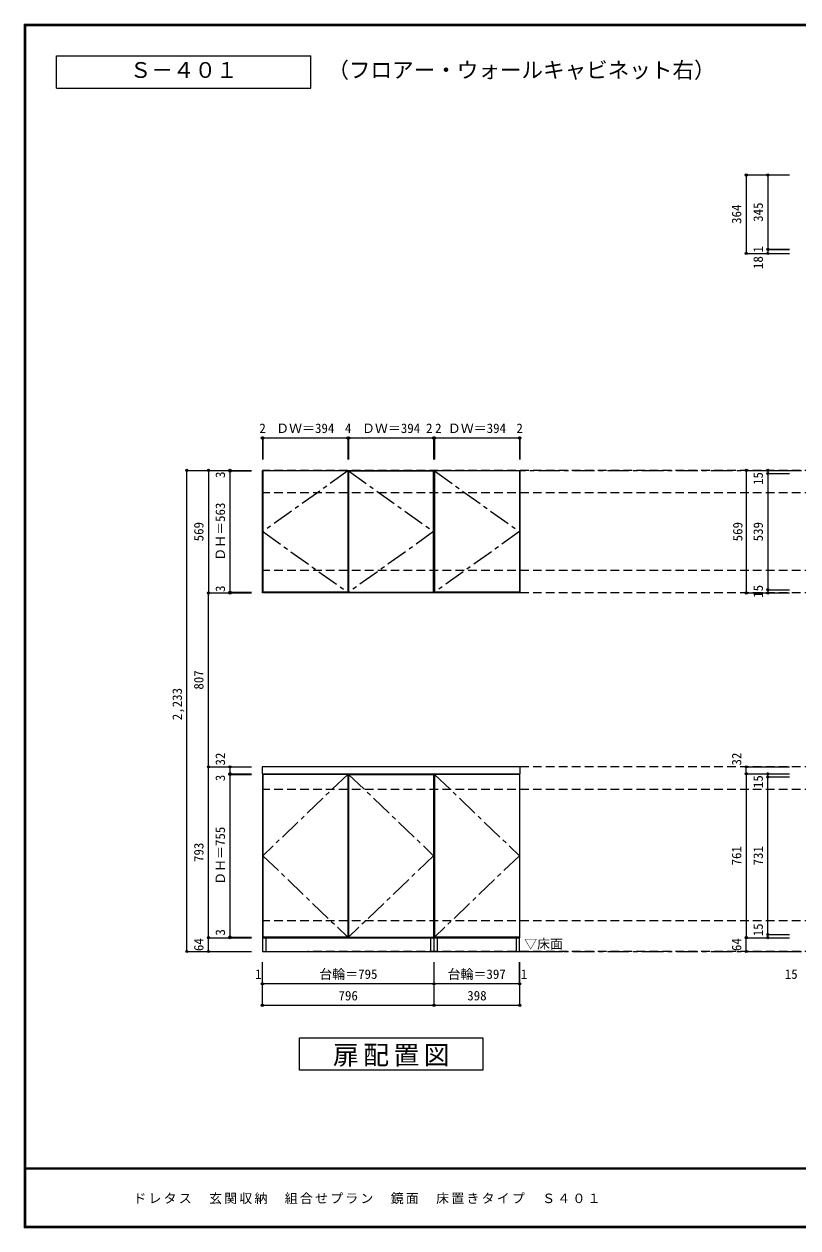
# Model space of a CAD drawing. Units: millimetres at full size, sheet at 1:20. Extents: x -3893 to 3907, y -2871 to 2783.
# Drawn here: x -3893 to -305, y -2803 to 2783 of the extents above; entities that cross this region are included whole.
import ezdxf
from ezdxf.enums import TextEntityAlignment as Align

# ---------------------------------------------------------------- set-up
doc = ezdxf.new("R2010")
doc.units = ezdxf.units.MM
doc.header["$LTSCALE"] = 20
doc.header["$PDMODE"] = 32
doc.header["$PDSIZE"] = 10
doc.linetypes.add('CHAIN1', pattern=[8, 5, -1, 1, -1])
doc.linetypes.add('DASHED2', pattern=[3, 2, -1])
for name, color, linetype in [('0-1_本体', 2, 'Continuous'), ('0-2_扉', 3, 'Continuous'), ('0-3_扉仕上', 7, 'CHAIN1'), ('0-4_棚', 3, 'Continuous'), ('0-9_', 7, 'Continuous'), ('0-A_文字', 7, 'Continuous'), ('0-B_寸法', 7, 'Continuous'), ('F-1_枠', 6, 'Continuous'), ('F-A_文字', 7, 'Continuous')]:
    doc.layers.add(name, color=color, linetype=linetype)
doc.styles.add('ＭＳ ゴシック', font='')
doc.styles.get('ＭＳ ゴシック').set_extended_font_data('MS Gothic')

msp = doc.modelspace()

# ---------------------------------------------------------------- linework, layer by layer
at = {"layer": '0-1_本体', "color": 7}
for p, q in [((-1992.51, 712.33), (-1594.51, 712.33)), ((-1594.51, 712.33), (-1594.51, 143.33)), ((-1594.51, 143.33), (-1992.51, 143.33)), ((-2788.51, -695.67), (-2788.51, -1456.67)), ((-1992.51, -1456.67), (-1992.51, -695.67)), ((-1594.51, -1456.67), (-1594.51, -695.67)), ((-2788.51, -1456.67), (-1992.51, -1456.67)), ((-1992.51, -1456.67), (-1594.51, -1456.67))]:
    msp.add_line(p, q, dxfattribs=at)
msp.add_lwpolyline([(-2788.51, 712.33), (-1992.51, 712.33), (-1992.51, 143.33), (-2788.51, 143.33)], close=True, dxfattribs=at)
at = {"layer": '0-2_扉'}
for p, q in [((-2392.51, 709.33), (-2786.51, 709.33)), ((-2786.51, 709.33), (-2786.51, 146.33)), ((-2392.51, 709.33), (-2392.51, 146.33)), ((-2388.51, 709.33), (-2388.51, 146.33)), ((-2388.51, 709.33), (-1994.51, 709.33)), ((-1994.51, 146.33), (-1994.51, 709.33)), ((-1596.51, 709.33), (-1990.51, 709.33)), ((-1990.51, 709.33), (-1990.51, 146.33)), ((-1596.51, 709.33), (-1596.51, 146.33)), ((-2392.51, 146.33), (-2786.51, 146.33)), ((-2388.51, 146.33), (-1994.51, 146.33)), ((-1596.51, 146.33), (-1990.51, 146.33)), ((-2786.51, -698.67), (-2786.51, -1453.67)), ((-2392.51, -698.67), (-2786.51, -698.67)), ((-2392.51, -698.67), (-2392.51, -1453.67)), ((-2388.51, -698.67), (-2388.51, -1453.67)), ((-2388.51, -698.67), (-1994.51, -698.67)), ((-1994.51, -698.67), (-1994.51, -1453.67)), ((-1990.51, -698.67), (-1990.51, -1453.67)), ((-1596.51, -698.67), (-1990.51, -698.67)), ((-1596.51, -698.67), (-1596.51, -1453.67)), ((-2392.51, -1453.67), (-2786.51, -1453.67)), ((-2388.51, -1453.67), (-1994.51, -1453.67)), ((-1596.51, -1453.67), (-1990.51, -1453.67))]:
    msp.add_line(p, q, dxfattribs=at)
at = {"layer": '0-3_扉仕上', "linetype": 'Continuous'}
msp.add_line((-2788.51, -1520.67), (-1394.51, -1520.67), dxfattribs=at)
at = {"layer": '0-3_扉仕上'}
for points in [[(-2392.51, 709.33), (-2786.51, 427.83), (-2392.51, 146.33)], [(-2388.51, 709.33), (-1994.51, 427.83), (-2388.51, 146.33)], [(-1990.51, 709.33), (-1596.51, 427.83), (-1990.51, 146.33)], [(-2392.51, -698.67), (-2786.51, -1076.17), (-2392.51, -1453.67)], [(-2388.51, -698.67), (-1994.51, -1076.17), (-2388.51, -1453.67)], [(-1990.51, -698.67), (-1596.51, -1076.17), (-1990.51, -1453.67)]]:
    msp.add_lwpolyline(points, dxfattribs=at)
at = {"layer": '0-4_棚'}
for p, q in [((-2789.51, -663.67), (-2789.51, -695.67)), ((-1593.51, -663.67), (-2789.51, -663.67))]:
    msp.add_line(p, q, dxfattribs=at)
msp.add_lwpolyline([(-2789.51, -695.67), (-1593.51, -695.67), (-1593.51, -663.67)], dxfattribs=at)
at = {"layer": '0-9_'}
for p, q in [((-1992.51, -1456.67), (-2787.51, -1456.67)), ((-2787.51, -1456.67), (-2787.51, -1520.67)), ((-2772.51, -1456.67), (-2772.51, -1520.67)), ((-2007.51, -1520.67), (-2007.51, -1456.67)), ((-1992.51, -1520.67), (-1992.51, -1456.67)), ((-1595.51, -1456.67), (-1992.51, -1456.67)), ((-1977.51, -1456.67), (-1977.51, -1520.67)), ((-1610.51, -1520.67), (-1610.51, -1456.67)), ((-1595.51, -1520.67), (-1595.51, -1456.67)), ((-2787.51, -1520.67), (-1992.51, -1520.67)), ((-1992.51, -1520.67), (-1595.51, -1520.67))]:
    msp.add_line(p, q, dxfattribs=at)
at = {"layer": '0-A_文字', "linetype": 'CHAIN1'}
for p, q in [((-2788.51, 712.33), (2766.49, 712.33)), ((-2788.51, -1520.67), (2766.49, -1520.67))]:
    msp.add_line(p, q, dxfattribs=at)
at = {"layer": '0-A_文字'}
for p, q in [((-2616.51, -2070.67), (-2616.51, -1920.67)), ((-2616.51, -1920.67), (-1766.51, -1920.67)), ((-1766.51, -1920.67), (-1766.51, -2070.67)), ((-1766.51, -2070.67), (-2616.51, -2070.67))]:
    msp.add_line(p, q, dxfattribs=at)
for points in [[(-3743.33, 2486.67), (-3743.33, 2636.67), (-2563.11, 2636.67)], [(-3743.33, 2486.67), (-2563.11, 2486.67), (-2563.11, 2636.67)]]:
    msp.add_lwpolyline(points, dxfattribs=at)
at = {"layer": '0-B_寸法', "color": 4}
for p, q in [((-544.51, 2083.06), (-344.51, 2083.06)), ((-544.51, 2083.06), (-544.51, 1719.06)), ((-444.51, 2083.06), (-444.51, 1738.06)), ((-444.51, 1738.06), (-344.51, 1738.06)), ((-444.51, 1738.06), (-444.51, 1737.06)), ((-444.51, 1737.06), (-344.51, 1737.06)), ((-444.51, 1737.06), (-444.51, 1719.06)), ((-544.51, 1719.06), (-344.51, 1719.06)), ((-2786.51, 862.33), (-2788.51, 862.33)), ((-2788.51, 862.33), (-2788.51, 762.33)), ((-2392.51, 862.33), (-2786.51, 862.33)), ((-2786.51, 862.33), (-2786.51, 762.33)), ((-2388.51, 862.33), (-2392.51, 862.33)), ((-2392.51, 862.33), (-2392.51, 762.33)), ((-1994.51, 862.33), (-2388.51, 862.33)), ((-2388.51, 862.33), (-2388.51, 762.33)), ((-1992.51, 862.33), (-1994.51, 862.33)), ((-1994.51, 862.33), (-1994.51, 762.33)), ((-1992.51, 862.33), (-1992.51, 762.33)), ((-1990.51, 862.33), (-1992.51, 862.33)), ((-1990.51, 862.33), (-1990.51, 762.33)), ((-1596.51, 862.33), (-1990.51, 862.33)), ((-1596.51, 862.33), (-1596.51, 762.33)), ((-1594.51, 862.33), (-1596.51, 862.33)), ((-1594.51, 862.33), (-1594.51, 762.33)), ((-3138.51, -1520.67), (-3138.51, 712.33)), ((-3138.51, 712.33), (-2838.51, 712.33)), ((-3038.51, 712.33), (-2838.51, 712.33)), ((-3038.51, 712.33), (-3038.51, 143.33)), ((-2938.51, 709.33), (-2938.51, 712.33)), ((-2938.51, 146.33), (-2938.51, 709.33)), ((-2938.51, 709.33), (-2838.51, 709.33)), ((-544.51, 712.33), (-544.51, 143.33)), ((-544.51, 712.33), (-344.51, 712.33)), ((-444.51, 712.33), (-444.51, 143.33)), ((-444.51, 697.33), (-344.51, 697.33)), ((-3038.51, 143.33), (-2838.51, 143.33)), ((-3038.51, -663.67), (-3038.51, 143.33)), ((-2938.51, 143.33), (-2938.51, 146.33)), ((-2938.51, 146.33), (-2838.51, 146.33)), ((-544.51, 143.33), (-344.51, 143.33)), ((-444.51, 158.33), (-344.51, 158.33)), ((-444.51, 143.33), (-344.51, 143.33)), ((-2938.51, -663.67), (-2838.51, -663.67)), ((-2938.51, -695.67), (-2938.51, -663.67)), ((-544.51, -663.67), (-344.51, -663.67)), ((-544.51, -695.67), (-544.51, -663.67)), ((-2938.51, -695.67), (-2838.51, -695.67)), ((-2938.51, -698.67), (-2938.51, -695.67)), ((-2938.51, -695.67), (-2838.51, -695.67)), ((-2938.51, -698.67), (-2838.51, -698.67)), ((-2938.51, -1453.67), (-2938.51, -698.67)), ((-544.51, -695.67), (-344.51, -695.67)), ((-544.51, -695.67), (-544.51, -1456.67)), ((-444.51, -710.67), (-444.51, -695.67)), ((-444.51, -1441.67), (-444.51, -710.67)), ((-444.51, -710.67), (-344.51, -710.67)), ((-444.51, -1456.67), (-444.51, -1441.67)), ((-444.51, -1441.67), (-344.51, -1441.67)), ((-3038.51, -1456.67), (-2838.51, -1456.67)), ((-3038.51, -1520.67), (-3038.51, -1456.67)), ((-2938.51, -1453.67), (-2838.51, -1453.67)), ((-2938.51, -1456.67), (-2938.51, -1453.67)), ((-2938.51, -1456.67), (-2838.51, -1456.67)), ((-544.51, -1456.67), (-444.51, -1456.67)), ((-544.51, -1520.67), (-544.51, -1456.67)), ((-544.51, -1456.67), (-344.51, -1456.67)), ((-444.51, -1456.67), (-344.51, -1456.67)), ((-3138.51, -1520.67), (-3038.51, -1520.67)), ((-3038.51, -1520.67), (-2838.51, -1520.67)), ((-544.51, -1520.67), (-344.51, -1520.67)), ((-2788.51, -1670.67), (-2788.51, -1570.67)), ((-2787.51, -1670.67), (-2787.51, -1570.67)), ((-1992.51, -1670.67), (-1992.51, -1570.67)), ((-1595.51, -1670.67), (-1595.51, -1570.67)), ((-1594.51, -1670.67), (-1594.51, -1570.67)), ((-2788.51, -1770.67), (-2788.51, -1670.67)), ((-2787.51, -1670.67), (-2788.51, -1670.67)), ((-1992.51, -1670.67), (-2787.51, -1670.67)), ((-1992.51, -1770.67), (-1992.51, -1670.67)), ((-1595.51, -1670.67), (-1992.51, -1670.67)), ((-1594.51, -1670.67), (-1595.51, -1670.67)), ((-1594.51, -1770.67), (-1594.51, -1670.67)), ((-1992.51, -1770.67), (-2788.51, -1770.67)), ((-1594.51, -1770.67), (-1992.51, -1770.67))]:
    msp.add_line(p, q, dxfattribs=at)
at = {"layer": '0-B_寸法', "color": 4, "linetype": 'DASHED2'}
for p, q in [((2766.49, 712.33), (-2788.51, 712.33)), ((2766.49, 607.33), (-2788.51, 607.33)), ((2766.49, 248.33), (-2788.51, 248.33)), ((2766.49, 143.33), (-2788.51, 143.33)), ((2766.49, -663.67), (-2788.51, -663.67)), ((2766.49, -663.67), (-2788.51, -663.67)), ((2766.49, -768.67), (-2788.51, -768.67)), ((2766.49, -1377.67), (-2788.51, -1377.67)), ((2766.49, -1520.67), (-2577.29, -1520.67))]:
    msp.add_line(p, q, dxfattribs=at)
at = {"layer": '0-B_寸法', "color": 4}
msp.add_lwpolyline([(-3038.51, -1456.67), (-3038.51, -663.67), (-2838.51, -663.67)], dxfattribs=at)
at = {"layer": '0-B_寸法'}
for p in [(-544.51, 2083.06), (-444.51, 2083.06), (-444.51, 1738.06), (-444.51, 1737.06), (-544.51, 1719.06), (-444.51, 1719.06), (-2788.51, 862.33), (-2786.51, 862.33), (-2392.51, 862.33), (-2388.51, 862.33), (-1994.51, 862.33), (-1992.51, 862.33), (-1990.51, 862.33), (-1596.51, 862.33), (-1594.51, 862.33), (-3138.51, 712.33), (-3038.51, 712.33), (-2938.51, 712.33), (-2938.51, 709.33), (-544.51, 712.33), (-444.51, 712.33), (-444.51, 697.33), (-3038.51, 143.33), (-2938.51, 146.33), (-2938.51, 143.33), (-544.51, 143.33), (-444.51, 158.33), (-444.51, 143.33), (-3038.51, -663.67), (-2938.51, -663.67), (-544.51, -663.67), (-2938.51, -695.67), (-2938.51, -695.67), (-2938.51, -698.67), (-544.51, -695.67), (-444.51, -695.67), (-444.51, -710.67), (-3038.51, -1456.67), (-2938.51, -1453.67), (-2938.51, -1456.67), (-544.51, -1456.67), (-544.51, -1456.67), (-444.51, -1441.67), (-444.51, -1456.67), (-3138.51, -1520.67), (-3038.51, -1520.67), (-544.51, -1520.67), (-2788.51, -1670.67), (-2787.51, -1670.67), (-1992.51, -1670.67), (-1595.51, -1670.67), (-1594.51, -1670.67), (-2788.51, -1770.67), (-1992.51, -1770.67), (-1594.51, -1770.67)]:
    msp.add_point(p, dxfattribs=at)
at = {"layer": 'F-1_枠'}
for p, q in [((-3893.39, 2783.33), (-3893.39, -2803.33)), ((-3893.39, 2783.33), (3906.61, 2783.33)), ((-3893.39, 2780), (3906.61, 2780)), ((-3893.39, 2776.67), (3906.61, 2776.67)), ((-3890.05, 2783.33), (-3890.05, -2803.33)), ((-3886.72, 2783.33), (-3886.72, -2803.33)), ((3906.61, -2526.67), (-3893.39, -2526.67)), ((3906.61, -2530), (-3893.39, -2530)), ((3906.61, -2796.67), (-3893.39, -2796.67)), ((3906.61, -2800), (-3893.39, -2800)), ((3906.61, -2803.33), (-3893.39, -2803.33))]:
    msp.add_line(p, q, dxfattribs=at)

# ---------------------------------------------------------------- texts
at = {"layer": '0-A_文字', "style": 'ＭＳ ゴシック'}
for s, height, p in [('Ｓ－４０１', 73.31, (-3403.22, 2511.67)), ('（フロアー・ウォールキャビネット右）', 73.31, (-2486.99, 2511.67)), ('▽床面', 43.99, (-1574.51, -1520.67))]:
    msp.add_text(s, height=height, dxfattribs=at).set_placement(p, align=Align.BOTTOM_LEFT)
at = {"layer": '0-A_文字', "insert": (-2461.51, -2055.67), "char_height": 87.98, "attachment_point": 7, "style": 'ＭＳ ゴシック'}
msp.add_mtext('\\T1.17;扉配置図', dxfattribs=at)
at = {"layer": '0-B_寸法', "style": 'ＭＳ ゴシック'}
for s, p in [('364', (-554.51, 1856.06)), ('345', (-454.51, 1865.56)), ('1', (-454.51, 1722.56)), ('18', (-454.51, 1646.6)), ('3', (-2948.51, 676.85)), ('15', (-454.51, 644.55)), ('ＤＨ＝563', (-2948.51, 292.83)), ('569', (-3048.51, 382.83)), ('569', (-549.3, 382.83)), ('539', (-454.51, 382.83)), ('3', (-2948.51, 147.85)), ('15', (-454.51, 120.83)), ('807', (-3048.51, -305.17)), ('2,233', (-3148.51, -447.17)), ('32', (-2948.51, -657.47)), ('32', (-554.51, -657.47)), ('3', (-2948.51, -730.1)), ('15', (-454.51, -762.14)), ('ＤＨ＝755', (-2948.51, -1211.17)), ('793', (-3048.51, -1105.17)), ('761', (-554.51, -1121.17)), ('731', (-454.51, -1121.17)), ('15', (-454.51, -1450.05)), ('3', (-2948.51, -1446.76)), ('64', (-3048.51, -1518.67)), ('64', (-554.51, -1518.67))]:
    msp.add_text(s, height=43.99, rotation=90, dxfattribs=at).set_placement(p, align=Align.BOTTOM_LEFT)
for s, p in [('2', (-2802.51, 872.33)), ('ＤＷ＝394', (-2724.51, 872.33)), ('4', (-2405.51, 872.33)), ('ＤＷ＝394', (-2326.51, 872.33)), ('2', (-2029.51, 872.33)), ('2', (-1987.51, 872.33)), ('ＤＷ＝394', (-1928.51, 872.33)), ('2', (-1610.51, 872.33)), ('1', (-2822.51, -1660.67)), ('台輪＝795', (-2524.51, -1660.67)), ('台輪＝397', (-1929.51, -1660.67)), ('1', (-1590.51, -1660.67)), ('15', (-366.26, -1660.67)), ('796', (-2435.51, -1760.67)), ('398', (-1838.51, -1760.67))]:
    msp.add_text(s, height=43.99, dxfattribs=at).set_placement(p, align=Align.BOTTOM_LEFT)
at = {"layer": 'F-A_文字', "insert": (-3386.72, -2693.33), "char_height": 43.99, "attachment_point": 7, "style": 'ＭＳ ゴシック'}
msp.add_mtext('\\T1.17;ドレタス\u3000玄関収納\u3000組合せプラン\u3000鏡面\u3000床置きタイプ\u3000Ｓ４０１', dxfattribs=at)

doc.saveas('drawing.dxf')
